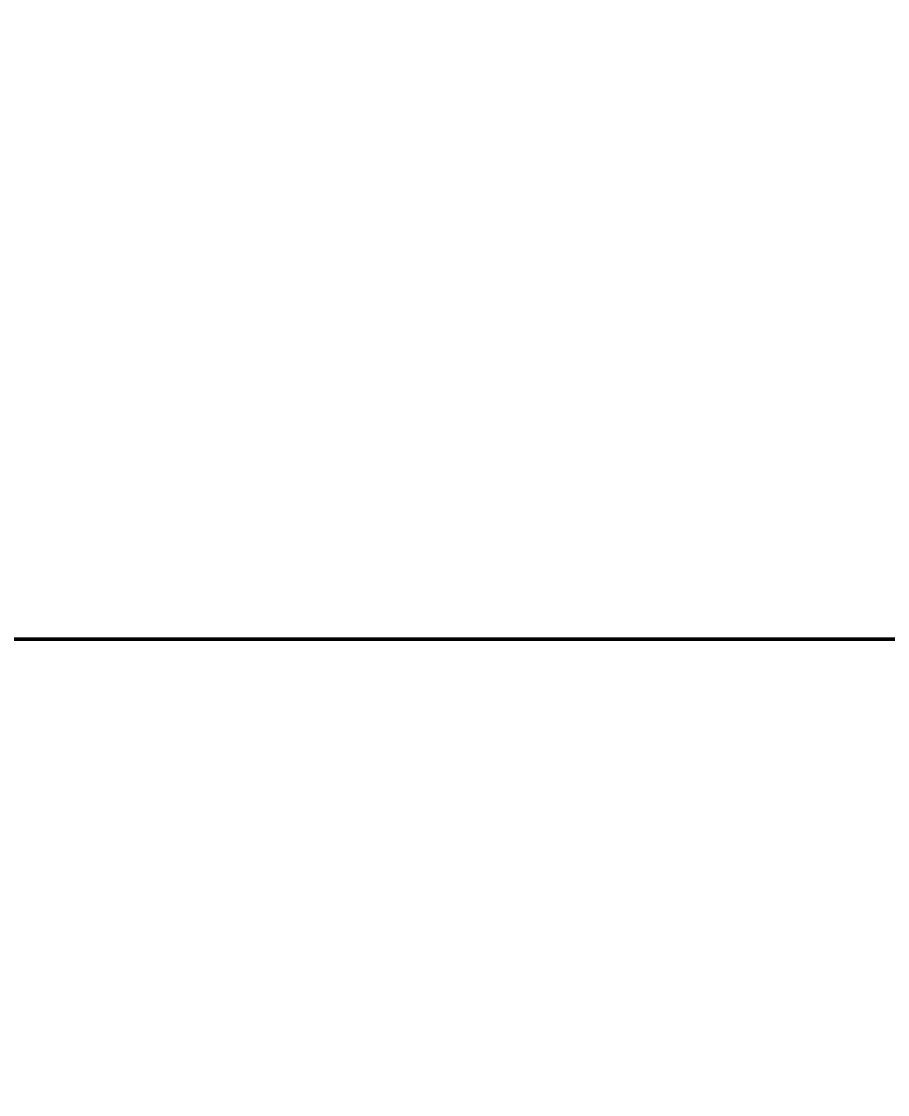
# Model space of a CAD drawing. Header units: millimetres. Extents: x 0 to 594, y 0 to 420.
# Drawn here: x 80.250274 to 80.250854, y 379.344992 to 379.34571 of the extents above; entities that cross this region are included whole.
import ezdxf

# ---------------------------------------------------------------- set-up
doc = ezdxf.new("R2010")
doc.units = ezdxf.units.MM
for name, color, linetype, lineweight in [('01-VISIBLE', 7, 'CONTINUOUS', 50), ('04-COTA', 3, 'CONTINUOUS', 25), ('08-FINA', 5, 'CONTINUOUS', 25)]:
    doc.layers.add(name, color=color, linetype=linetype, lineweight=lineweight)
doc.styles.add('ISO3098', font='isocpeur.ttf')
doc.dimstyles.new('FLAMA-ISO', dxfattribs={"dimtxt": 3.5, "dimasz": 3, "dimexe": 2, "dimexo": 1, "dimgap": 1, "dimtad": 1, "dimdec": 1, "dimtxsty": 'ISO3098', "dimcen": 2.5, "dimclrd": 3, "dimclre": 3, "dimclrt": 3, "dimazin": 3, "dimtfac": 1, "dimtmove": 0, "dimatfit": 3, "dimlwd": 25, "dimlwe": 25})

msp = doc.modelspace()

# ---------------------------------------------------------------- linework, layer by layer
at = {"layer": '01-VISIBLE'}
msp.add_lwpolyline([(81.45634921, 379.3452969), (81.30555556, 379.3452969), (81.1547619, 379.3452969), (81.00396825, 379.3452969), (80.8531746, 379.3452969), (80.70238095, 379.3452969), (80.5515873, 379.3452969), (80.40079365, 379.3452969), (80.25, 379.3452969)], dxfattribs=at)
at = {"layer": '08-FINA'}
msp.add_circle((89.8, 372.8452969), 10.75, dxfattribs=at)

# ---------------------------------------------------------------- dimensions: what is measured, and where the dimension line sits
at = {"layer": '04-COTA'}
msp.add_linear_dim(base=(77, 384.3452969), p1=(77, 379.3452969), p2=(93, 379.3452969), dimstyle='FLAMA-ISO', override={"dimlfac": 2, "dimpost": '%%c<>'}, dxfattribs=at).render()

doc.saveas('drawing.dxf')
